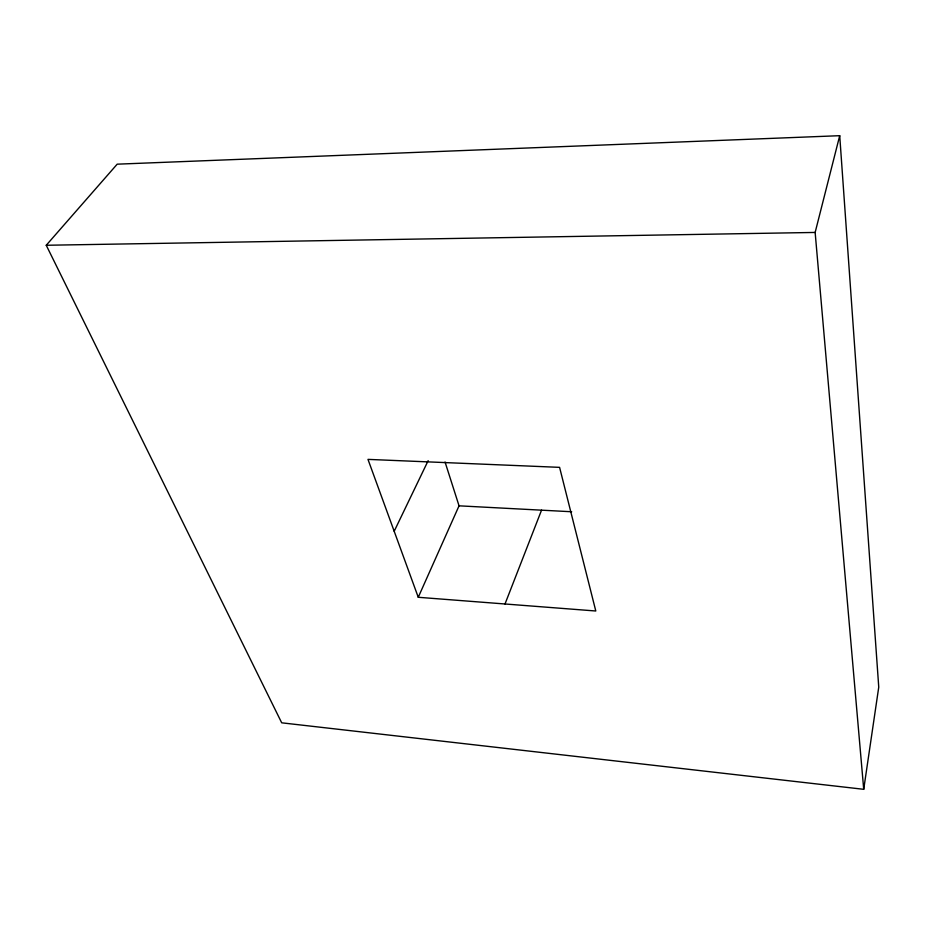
<?xml version="1.0" encoding="UTF-8"?>
<svg xmlns="http://www.w3.org/2000/svg" width="925" height="925" viewBox="0 0 925 925"><rect width="100%" height="100%" fill="white"/><g stroke="black" fill="none" stroke-linecap="round" stroke-linejoin="round"><path stroke-width="1.39" d="M863.719 789.314L878.75 687.125L839.715 135.686L117.186 164.176L46.25 245.264L281.697 722.818L863.719 789.314L815.145 232.441L839.715 135.686M505.004 603.99L541.541 510.172M418.262 597.284L367.977 459.378L559.59 467.356L595.793 610.997L418.262 597.284L459.043 505.825L445.052 462.014M394.189 531.274L428.171 460.65M46.25 245.264L815.145 232.441M459.043 505.825L571.685 511.756"/></g></svg>
